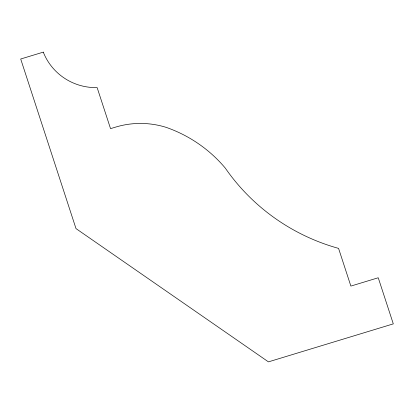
<?xml version="1.0" encoding="UTF-8"?>
<svg xmlns="http://www.w3.org/2000/svg" width="414" height="414" viewBox="0 0 414 414"><rect width="100%" height="100%" fill="white"/><g stroke="black" fill="none" stroke-linecap="round" stroke-linejoin="round"><path stroke-width="0.62" d="M43.294 52.133L20.7 59.005L76 228.595L268.438 361.867L393.3 323.877L378.246 277.758L350.875 286.084L338.564 248.384A201.1 196.852 18 0 1 225.294 168.105A133.432 130.617 18 0 0 166.278 127.398A84.715 82.924 18 0 0 115.558 127.124L110.543 128.645L97.14 87.592A55.564 54.389 18 0 1 43.294 52.133"/></g></svg>
